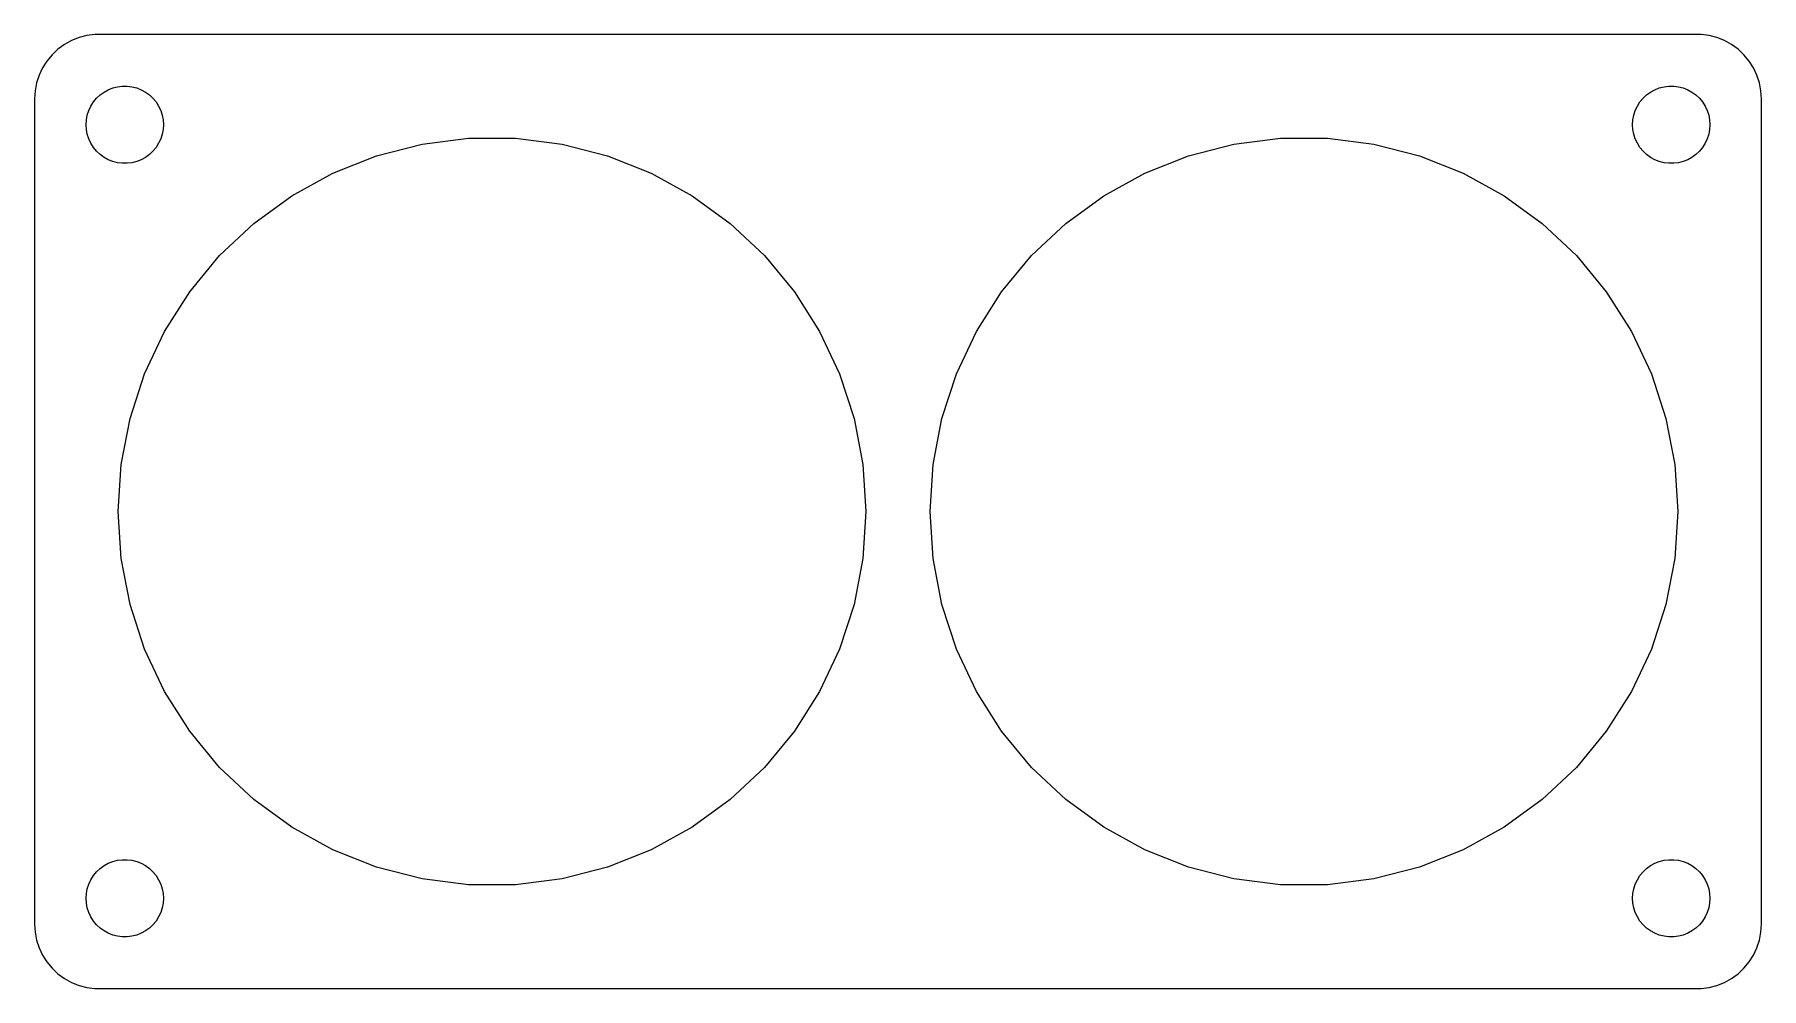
# Model space of a CAD drawing. Header units: metres. Extents: x -67 to 67, y -37 to 37.
import ezdxf

# ---------------------------------------------------------------- set-up
doc = ezdxf.new("R2010")
doc.units = ezdxf.units.M

msp = doc.modelspace()

# ---------------------------------------------------------------- linework, layer by layer
for p, q in [((-64.6791, 36.2216), (-65.1871, 35.8526)), ((-64.1289, 36.5241), (-64.6791, 36.2216)), ((-63.5451, 36.7553), (-64.1289, 36.5241)), ((-62.9369, 36.9114), (-63.5451, 36.7553)), ((-62.3139, 36.9901), (-62.9369, 36.9114)), ((62.3139, 36.9901), (-62.3139, 36.9901)), ((62.9369, 36.9114), (62.3139, 36.9901)), ((63.5451, 36.7553), (62.9369, 36.9114)), ((64.1289, 36.5241), (63.5451, 36.7553)), ((64.6791, 36.2216), (64.1289, 36.5241)), ((65.1871, 35.8526), (64.6791, 36.2216)), ((-66.0451, 34.9389), (-66.3815, 34.4088)), ((-65.6448, 35.4227), (-66.0451, 34.9389)), ((-65.1871, 35.8526), (-65.6448, 35.4227)), ((65.6448, 35.4227), (65.1871, 35.8526)), ((66.0451, 34.9389), (65.6448, 35.4227)), ((66.3815, 34.4088), (66.0451, 34.9389)), ((-66.6489, 33.8406), (-66.8429, 33.2434)), ((-66.3815, 34.4088), (-66.6489, 33.8406)), ((66.6489, 33.8406), (66.3815, 34.4088)), ((66.8429, 33.2434), (66.6489, 33.8406)), ((-66.9606, 32.6267), (-67, 32)), ((-66.8429, 33.2434), (-66.9606, 32.6267)), ((-62.1869, 32.0536), (-61.9123, 32.3115)), ((-61.9123, 32.3115), (-61.6075, 32.533)), ((-61.6075, 32.533), (-61.2773, 32.7145)), ((-61.2773, 32.7145), (-60.927, 32.8532)), ((-60.927, 32.8532), (-60.5621, 32.9469)), ((-60.5621, 32.9469), (-60.1884, 32.9941)), ((-60.1884, 32.9941), (-59.8116, 32.9941)), ((-59.8116, 32.9941), (-59.4379, 32.9469)), ((-59.4379, 32.9469), (-59.0729, 32.8532)), ((-59.0729, 32.8532), (-58.7227, 32.7145)), ((-58.7227, 32.7145), (-58.3925, 32.533)), ((-58.3925, 32.533), (-58.0877, 32.3115)), ((-58.0877, 32.3115), (-57.8131, 32.0536)), ((57.8131, 32.0536), (58.0877, 32.3115)), ((58.0877, 32.3115), (58.3925, 32.533)), ((58.3925, 32.533), (58.7227, 32.7145)), ((58.7227, 32.7145), (59.0729, 32.8532)), ((59.0729, 32.8532), (59.4379, 32.9469)), ((59.4379, 32.9469), (59.8116, 32.9941)), ((59.8116, 32.9941), (60.1884, 32.9941)), ((60.1884, 32.9941), (60.5621, 32.9469)), ((60.5621, 32.9469), (60.927, 32.8532)), ((60.927, 32.8532), (61.2773, 32.7145)), ((61.2773, 32.7145), (61.6075, 32.533)), ((61.6075, 32.533), (61.9123, 32.3115)), ((61.9123, 32.3115), (62.1869, 32.0536)), ((66.9606, 32.6267), (66.8429, 33.2434)), ((67, 32), (66.9606, 32.6267)), ((-67, 32), (-67, -32)), ((-62.9057, 30.7461), (-62.7893, 31.1044)), ((-62.7893, 31.1044), (-62.6289, 31.4453)), ((-62.6289, 31.4453), (-62.427, 31.7634)), ((-62.427, 31.7634), (-62.1869, 32.0536)), ((-57.8131, 32.0536), (-57.5729, 31.7634)), ((-57.5729, 31.7634), (-57.3711, 31.4453)), ((-57.3711, 31.4453), (-57.2107, 31.1044)), ((-57.2107, 31.1044), (-57.0942, 30.7461)), ((57.0942, 30.7461), (57.2107, 31.1044)), ((57.2107, 31.1044), (57.3711, 31.4453)), ((57.3711, 31.4453), (57.5729, 31.7634)), ((57.5729, 31.7634), (57.8131, 32.0536)), ((62.1869, 32.0536), (62.427, 31.7634)), ((62.427, 31.7634), (62.6289, 31.4453)), ((62.6289, 31.4453), (62.7893, 31.1044)), ((62.7893, 31.1044), (62.9057, 30.7461)), ((67, -32), (67, 32)), ((-63, 30), (-62.9763, 30.376)), ((-62.9763, 29.624), (-63, 30)), ((-62.9763, 30.376), (-62.9057, 30.7461)), ((-62.9057, 29.2539), (-62.9763, 29.624)), ((-57.0942, 30.7461), (-57.0237, 30.376)), ((-57.0237, 29.624), (-57.0942, 29.2539)), ((-57.0237, 30.376), (-57, 30)), ((-57, 30), (-57.0237, 29.624)), ((57, 30), (57.0237, 30.376)), ((57.0237, 29.624), (57, 30)), ((57.0237, 30.376), (57.0942, 30.7461)), ((57.0942, 29.2539), (57.0237, 29.624)), ((62.9057, 30.7461), (62.9763, 30.376)), ((62.9763, 29.624), (62.9057, 29.2539)), ((62.9763, 30.376), (63, 30)), ((63, 30), (62.9763, 29.624)), ((-62.7893, 28.8956), (-62.9057, 29.2539)), ((-62.6289, 28.5547), (-62.7893, 28.8956)), ((-62.427, 28.2366), (-62.6289, 28.5547)), ((-62.1869, 27.9464), (-62.427, 28.2366)), ((-57.5729, 28.2366), (-57.8131, 27.9464)), ((-57.3711, 28.5547), (-57.5729, 28.2366)), ((-57.2107, 28.8956), (-57.3711, 28.5547)), ((-57.0942, 29.2539), (-57.2107, 28.8956)), ((-40.4615, 27.5806), (-36.9341, 28.4863)), ((-36.9341, 28.4863), (-33.3209, 28.9428)), ((-33.3209, 28.9428), (-29.6791, 28.9428)), ((-29.6791, 28.9428), (-26.0659, 28.4863)), ((-26.0659, 28.4863), (-22.5385, 27.5806)), ((22.5385, 27.5806), (26.0659, 28.4863)), ((26.0659, 28.4863), (29.6791, 28.9428)), ((29.6791, 28.9428), (33.3209, 28.9428)), ((33.3209, 28.9428), (36.9341, 28.4863)), ((36.9341, 28.4863), (40.4615, 27.5806)), ((57.2107, 28.8956), (57.0942, 29.2539)), ((57.3711, 28.5547), (57.2107, 28.8956)), ((57.5729, 28.2366), (57.3711, 28.5547)), ((57.8131, 27.9464), (57.5729, 28.2366)), ((62.427, 28.2366), (62.1869, 27.9464)), ((62.6289, 28.5547), (62.427, 28.2366)), ((62.7893, 28.8956), (62.6289, 28.5547)), ((62.9057, 29.2539), (62.7893, 28.8956)), ((-61.9123, 27.6884), (-62.1869, 27.9464)), ((-61.6075, 27.467), (-61.9123, 27.6884)), ((-61.2773, 27.2855), (-61.6075, 27.467)), ((-60.927, 27.1468), (-61.2773, 27.2855)), ((-60.5621, 27.0531), (-60.927, 27.1468)), ((-60.1884, 27.0059), (-60.5621, 27.0531)), ((-59.8116, 27.0059), (-60.1884, 27.0059)), ((-59.4379, 27.0531), (-59.8116, 27.0059)), ((-59.0729, 27.1468), (-59.4379, 27.0531)), ((-58.7227, 27.2855), (-59.0729, 27.1468)), ((-58.3925, 27.467), (-58.7227, 27.2855)), ((-58.0877, 27.6884), (-58.3925, 27.467)), ((-57.8131, 27.9464), (-58.0877, 27.6884)), ((-43.8476, 26.24), (-40.4615, 27.5806)), ((-22.5385, 27.5806), (-19.1524, 26.24)), ((19.1524, 26.24), (22.5385, 27.5806)), ((40.4615, 27.5806), (43.8476, 26.24)), ((58.0877, 27.6884), (57.8131, 27.9464)), ((58.3925, 27.467), (58.0877, 27.6884)), ((58.7227, 27.2855), (58.3925, 27.467)), ((59.0729, 27.1468), (58.7227, 27.2855)), ((59.4379, 27.0531), (59.0729, 27.1468)), ((59.8116, 27.0059), (59.4379, 27.0531)), ((60.1884, 27.0059), (59.8116, 27.0059)), ((60.5621, 27.0531), (60.1884, 27.0059)), ((60.927, 27.1468), (60.5621, 27.0531)), ((61.2773, 27.2855), (60.927, 27.1468)), ((61.6075, 27.467), (61.2773, 27.2855)), ((61.9123, 27.6884), (61.6075, 27.467)), ((62.1869, 27.9464), (61.9123, 27.6884)), ((-47.039, 24.4855), (-43.8476, 26.24)), ((-19.1524, 26.24), (-15.961, 24.4855)), ((15.961, 24.4855), (19.1524, 26.24)), ((43.8476, 26.24), (47.039, 24.4855)), ((-49.9853, 22.3449), (-47.039, 24.4855)), ((-15.961, 24.4855), (-13.0147, 22.3449)), ((13.0147, 22.3449), (15.961, 24.4855)), ((47.039, 24.4855), (49.9853, 22.3449)), ((-52.6401, 19.8519), (-49.9853, 22.3449)), ((-13.0147, 22.3449), (-10.3599, 19.8519)), ((10.3599, 19.8519), (13.0147, 22.3449)), ((49.9853, 22.3449), (52.6401, 19.8519)), ((-54.9615, 17.0458), (-52.6401, 19.8519)), ((-10.3599, 19.8519), (-8.0385, 17.0458)), ((8.0385, 17.0458), (10.3599, 19.8519)), ((52.6401, 19.8519), (54.9615, 17.0458)), ((-56.9129, 13.9709), (-54.9615, 17.0458)), ((-8.0385, 17.0458), (-6.0871, 13.9709)), ((6.0871, 13.9709), (8.0385, 17.0458)), ((54.9615, 17.0458), (56.9129, 13.9709)), ((-58.4635, 10.6756), (-56.9129, 13.9709)), ((-6.0871, 13.9709), (-4.53647, 10.6756)), ((4.53647, 10.6756), (6.0871, 13.9709)), ((56.9129, 13.9709), (58.4635, 10.6756)), ((-59.5889, 7.21201), (-58.4635, 10.6756)), ((-4.53647, 10.6756), (-3.41109, 7.21201)), ((3.41109, 7.21201), (4.53647, 10.6756)), ((58.4635, 10.6756), (59.5889, 7.21201)), ((-60.2713, 3.63466), (-59.5889, 7.21201)), ((-3.41109, 7.21201), (-2.72867, 3.63466)), ((2.72867, 3.63466), (3.41109, 7.21201)), ((59.5889, 7.21201), (60.2713, 3.63466)), ((-60.5, 0), (-60.2713, 3.63466)), ((-2.72867, 3.63466), (-2.5, 0)), ((2.5, 0), (2.72867, 3.63466)), ((60.2713, 3.63466), (60.5, 0)), ((-60.2713, -3.63466), (-60.5, 0)), ((-2.5, 0), (-2.72867, -3.63466)), ((2.72867, -3.63466), (2.5, 0)), ((60.5, 0), (60.2713, -3.63466)), ((-59.5889, -7.21201), (-60.2713, -3.63466)), ((-2.72867, -3.63466), (-3.41109, -7.21201)), ((3.41109, -7.21201), (2.72867, -3.63466)), ((60.2713, -3.63466), (59.5889, -7.21201)), ((-58.4635, -10.6756), (-59.5889, -7.21201)), ((-3.41109, -7.21201), (-4.53647, -10.6756)), ((4.53647, -10.6756), (3.41109, -7.21201)), ((59.5889, -7.21201), (58.4635, -10.6756)), ((-56.9129, -13.9709), (-58.4635, -10.6756)), ((-4.53647, -10.6756), (-6.0871, -13.9709)), ((6.0871, -13.9709), (4.53647, -10.6756)), ((58.4635, -10.6756), (56.9129, -13.9709)), ((-54.9615, -17.0458), (-56.9129, -13.9709)), ((-6.0871, -13.9709), (-8.0385, -17.0458)), ((8.0385, -17.0458), (6.0871, -13.9709)), ((56.9129, -13.9709), (54.9615, -17.0458)), ((-52.6401, -19.8519), (-54.9615, -17.0458)), ((-8.0385, -17.0458), (-10.3599, -19.8519)), ((10.3599, -19.8519), (8.0385, -17.0458)), ((54.9615, -17.0458), (52.6401, -19.8519)), ((-49.9853, -22.3449), (-52.6401, -19.8519)), ((-10.3599, -19.8519), (-13.0147, -22.3449)), ((13.0147, -22.3449), (10.3599, -19.8519)), ((52.6401, -19.8519), (49.9853, -22.3449)), ((-47.039, -24.4855), (-49.9853, -22.3449)), ((-13.0147, -22.3449), (-15.961, -24.4855)), ((15.961, -24.4855), (13.0147, -22.3449)), ((49.9853, -22.3449), (47.039, -24.4855)), ((-43.8476, -26.24), (-47.039, -24.4855)), ((-15.961, -24.4855), (-19.1524, -26.24)), ((19.1524, -26.24), (15.961, -24.4855)), ((47.039, -24.4855), (43.8476, -26.24)), ((-40.4615, -27.5806), (-43.8476, -26.24)), ((-19.1524, -26.24), (-22.5385, -27.5806)), ((22.5385, -27.5806), (19.1524, -26.24)), ((43.8476, -26.24), (40.4615, -27.5806)), ((-62.427, -28.2366), (-62.1869, -27.9464)), ((-62.1869, -27.9464), (-61.9123, -27.6884)), ((-61.9123, -27.6884), (-61.6075, -27.467)), ((-61.6075, -27.467), (-61.2773, -27.2855)), ((-61.2773, -27.2855), (-60.927, -27.1468)), ((-60.927, -27.1468), (-60.5621, -27.0531)), ((-60.5621, -27.0531), (-60.1884, -27.0059)), ((-60.1884, -27.0059), (-59.8116, -27.0059)), ((-59.8116, -27.0059), (-59.4379, -27.0531)), ((-59.4379, -27.0531), (-59.0729, -27.1468)), ((-59.0729, -27.1468), (-58.7227, -27.2855)), ((-58.7227, -27.2855), (-58.3925, -27.467)), ((-58.3925, -27.467), (-58.0877, -27.6884)), ((-58.0877, -27.6884), (-57.8131, -27.9464)), ((-57.8131, -27.9464), (-57.5729, -28.2366)), ((-36.9341, -28.4863), (-40.4615, -27.5806)), ((-22.5385, -27.5806), (-26.0659, -28.4863)), ((26.0659, -28.4863), (22.5385, -27.5806)), ((40.4615, -27.5806), (36.9341, -28.4863)), ((57.5729, -28.2366), (57.8131, -27.9464)), ((57.8131, -27.9464), (58.0877, -27.6884)), ((58.0877, -27.6884), (58.3925, -27.467)), ((58.3925, -27.467), (58.7227, -27.2855)), ((58.7227, -27.2855), (59.0729, -27.1468)), ((59.0729, -27.1468), (59.4379, -27.0531)), ((59.4379, -27.0531), (59.8116, -27.0059)), ((59.8116, -27.0059), (60.1884, -27.0059)), ((60.1884, -27.0059), (60.5621, -27.0531)), ((60.5621, -27.0531), (60.927, -27.1468)), ((60.927, -27.1468), (61.2773, -27.2855)), ((61.2773, -27.2855), (61.6075, -27.467)), ((61.6075, -27.467), (61.9123, -27.6884)), ((61.9123, -27.6884), (62.1869, -27.9464)), ((62.1869, -27.9464), (62.427, -28.2366)), ((-62.9763, -29.624), (-62.9057, -29.2539)), ((-62.9057, -29.2539), (-62.7893, -28.8956)), ((-62.7893, -28.8956), (-62.6289, -28.5547)), ((-62.6289, -28.5547), (-62.427, -28.2366)), ((-57.5729, -28.2366), (-57.3711, -28.5547)), ((-57.3711, -28.5547), (-57.2107, -28.8956)), ((-57.2107, -28.8956), (-57.0942, -29.2539)), ((-57.0942, -29.2539), (-57.0237, -29.624)), ((-33.3209, -28.9428), (-36.9341, -28.4863)), ((-29.6791, -28.9428), (-33.3209, -28.9428)), ((-26.0659, -28.4863), (-29.6791, -28.9428)), ((29.6791, -28.9428), (26.0659, -28.4863)), ((33.3209, -28.9428), (29.6791, -28.9428)), ((36.9341, -28.4863), (33.3209, -28.9428)), ((57.0237, -29.624), (57.0942, -29.2539)), ((57.0942, -29.2539), (57.2107, -28.8956)), ((57.2107, -28.8956), (57.3711, -28.5547)), ((57.3711, -28.5547), (57.5729, -28.2366)), ((62.427, -28.2366), (62.6289, -28.5547)), ((62.6289, -28.5547), (62.7893, -28.8956)), ((62.7893, -28.8956), (62.9057, -29.2539)), ((62.9057, -29.2539), (62.9763, -29.624)), ((-63, -30), (-62.9763, -29.624)), ((-62.9763, -30.376), (-63, -30)), ((-62.9057, -30.7461), (-62.9763, -30.376)), ((-62.7893, -31.1044), (-62.9057, -30.7461)), ((-57.0942, -30.7461), (-57.2107, -31.1044)), ((-57.0237, -30.376), (-57.0942, -30.7461)), ((-57.0237, -29.624), (-57, -30)), ((-57, -30), (-57.0237, -30.376)), ((57, -30), (57.0237, -29.624)), ((57.0237, -30.376), (57, -30)), ((57.0942, -30.7461), (57.0237, -30.376)), ((57.2107, -31.1044), (57.0942, -30.7461)), ((62.9057, -30.7461), (62.7893, -31.1044)), ((62.9763, -30.376), (62.9057, -30.7461)), ((62.9763, -29.624), (63, -30)), ((63, -30), (62.9763, -30.376)), ((-67, -32), (-66.9606, -32.6267)), ((-62.6289, -31.4453), (-62.7893, -31.1044)), ((-62.427, -31.7634), (-62.6289, -31.4453)), ((-62.1869, -32.0536), (-62.427, -31.7634)), ((-61.9123, -32.3115), (-62.1869, -32.0536)), ((-57.8131, -32.0536), (-58.0877, -32.3115)), ((-57.5729, -31.7634), (-57.8131, -32.0536)), ((-57.3711, -31.4453), (-57.5729, -31.7634)), ((-57.2107, -31.1044), (-57.3711, -31.4453)), ((57.3711, -31.4453), (57.2107, -31.1044)), ((57.5729, -31.7634), (57.3711, -31.4453)), ((57.8131, -32.0536), (57.5729, -31.7634)), ((58.0877, -32.3115), (57.8131, -32.0536)), ((62.1869, -32.0536), (61.9123, -32.3115)), ((62.427, -31.7634), (62.1869, -32.0536)), ((62.6289, -31.4453), (62.427, -31.7634)), ((62.7893, -31.1044), (62.6289, -31.4453)), ((66.9606, -32.6267), (67, -32)), ((-66.9606, -32.6267), (-66.8429, -33.2434)), ((-66.8429, -33.2434), (-66.6489, -33.8406)), ((-61.6075, -32.533), (-61.9123, -32.3115)), ((-61.2773, -32.7145), (-61.6075, -32.533)), ((-60.927, -32.8532), (-61.2773, -32.7145)), ((-60.5621, -32.9469), (-60.927, -32.8532)), ((-60.1884, -32.9941), (-60.5621, -32.9469)), ((-59.8116, -32.9941), (-60.1884, -32.9941)), ((-59.4379, -32.9469), (-59.8116, -32.9941)), ((-59.0729, -32.8532), (-59.4379, -32.9469)), ((-58.7227, -32.7145), (-59.0729, -32.8532)), ((-58.3925, -32.533), (-58.7227, -32.7145)), ((-58.0877, -32.3115), (-58.3925, -32.533)), ((58.3925, -32.533), (58.0877, -32.3115)), ((58.7227, -32.7145), (58.3925, -32.533)), ((59.0729, -32.8532), (58.7227, -32.7145)), ((59.4379, -32.9469), (59.0729, -32.8532)), ((59.8116, -32.9941), (59.4379, -32.9469)), ((60.1884, -32.9941), (59.8116, -32.9941)), ((60.5621, -32.9469), (60.1884, -32.9941)), ((60.927, -32.8532), (60.5621, -32.9469)), ((61.2773, -32.7145), (60.927, -32.8532)), ((61.6075, -32.533), (61.2773, -32.7145)), ((61.9123, -32.3115), (61.6075, -32.533)), ((66.6489, -33.8406), (66.8429, -33.2434)), ((66.8429, -33.2434), (66.9606, -32.6267)), ((-66.6489, -33.8406), (-66.3815, -34.4088)), ((-66.3815, -34.4088), (-66.0451, -34.9389)), ((66.0451, -34.9389), (66.3815, -34.4088)), ((66.3815, -34.4088), (66.6489, -33.8406)), ((-66.0451, -34.9389), (-65.6448, -35.4227)), ((-65.6448, -35.4227), (-65.1871, -35.8526)), ((-65.1871, -35.8526), (-64.6791, -36.2216)), ((64.6791, -36.2216), (65.1871, -35.8526)), ((65.1871, -35.8526), (65.6448, -35.4227)), ((65.6448, -35.4227), (66.0451, -34.9389)), ((-64.6791, -36.2216), (-64.1289, -36.5241)), ((-64.1289, -36.5241), (-63.5451, -36.7553)), ((-63.5451, -36.7553), (-62.9369, -36.9114)), ((-62.9369, -36.9114), (-62.3139, -36.9901)), ((-62.3139, -36.9901), (62.3139, -36.9901)), ((62.3139, -36.9901), (62.9369, -36.9114)), ((62.9369, -36.9114), (63.5451, -36.7553)), ((63.5451, -36.7553), (64.1289, -36.5241)), ((64.1289, -36.5241), (64.6791, -36.2216))]:
    msp.add_line(p, q)

doc.saveas('drawing.dxf')
